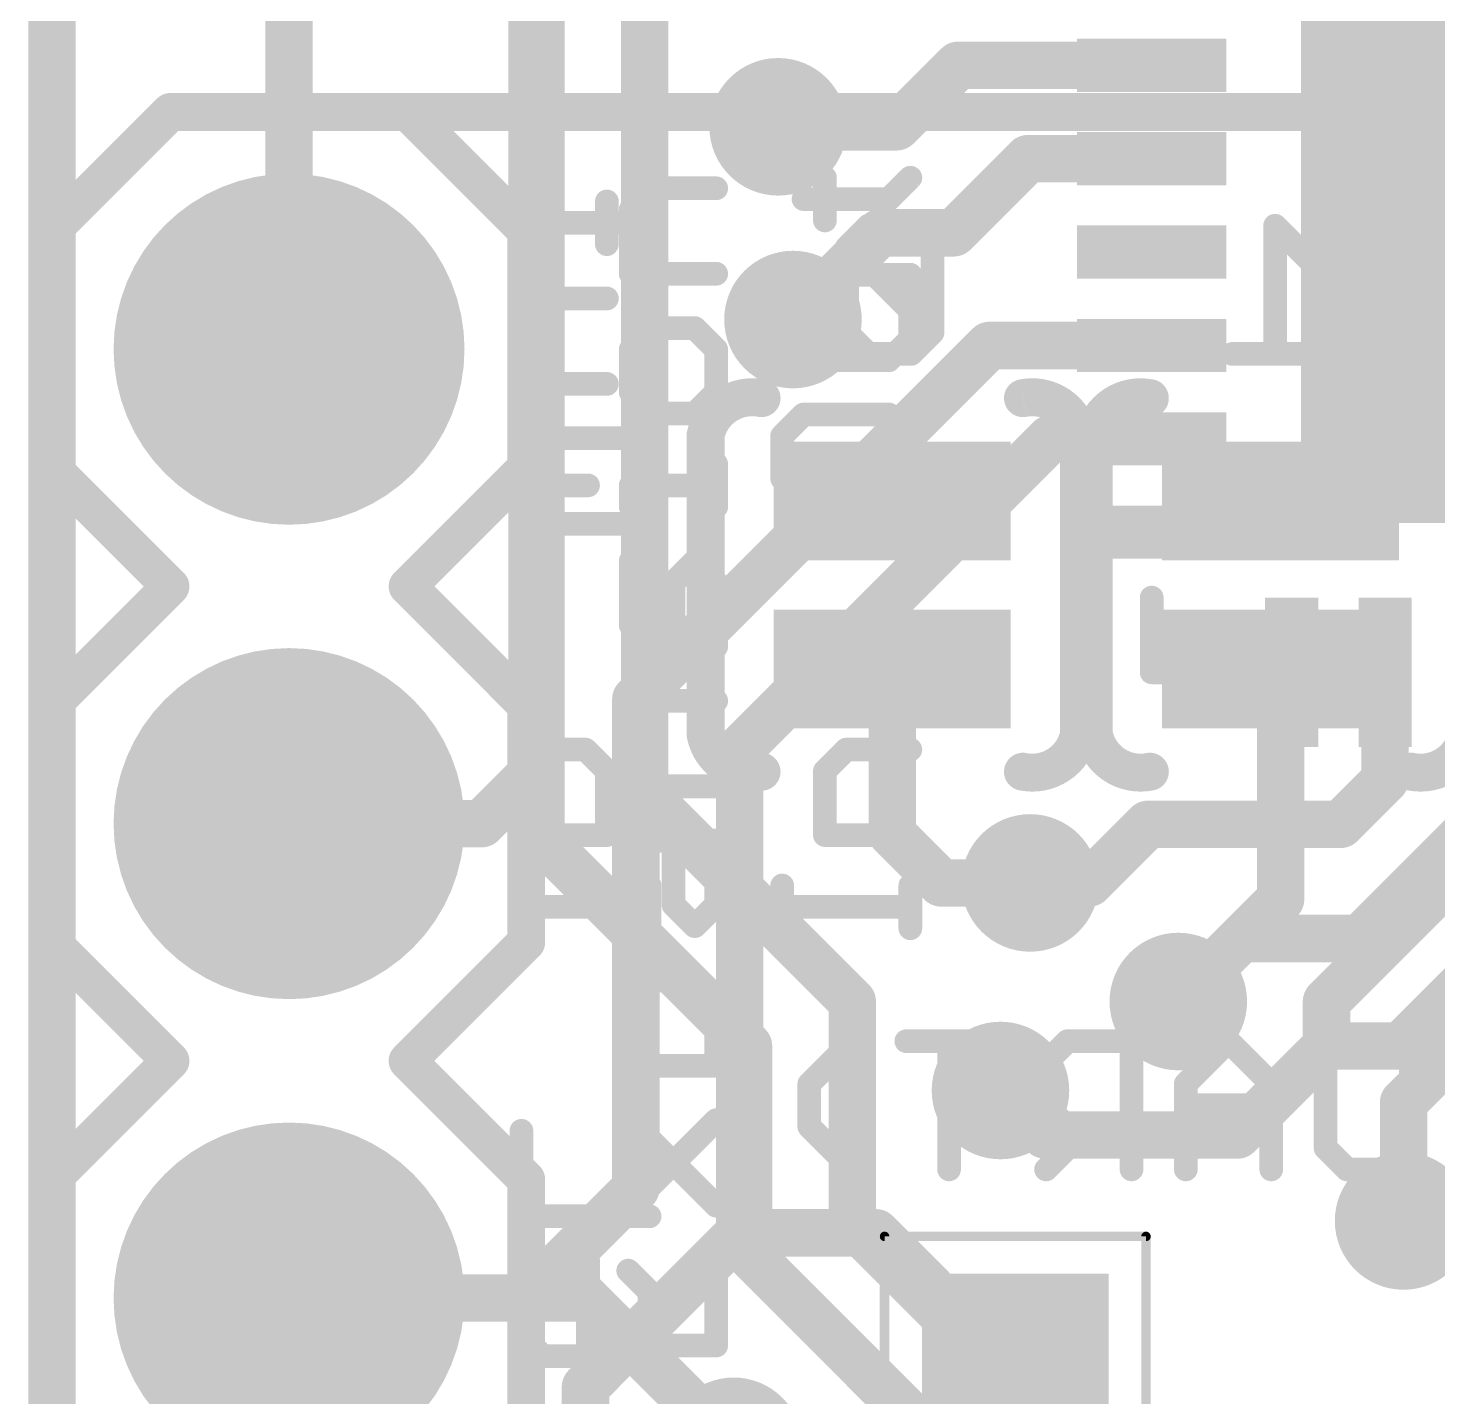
# Model space of a CAD drawing. Extents: x -0.3 to 20.6, y -0.3 to 38.4.
# Drawn here: x -0.13 to 7.42, y 10.9 to 18.23 of the extents above; entities that cross this region are included whole.
import ezdxf

# ---------------------------------------------------------------- set-up
doc = ezdxf.new("R2010")
doc.units = 0
for name, color, linetype in [('1', 12, 'CONTINUOUS'), ('16', 132, 'CONTINUOUS'), ('17', 110, 'CONTINUOUS'), ('18', 110, 'CONTINUOUS'), ('20', 53, 'CONTINUOUS'), ('21', 41, 'CONTINUOUS'), ('22', 40, 'CONTINUOUS'), ('39', 12, 'CONTINUOUS')]:
    doc.layers.add(name, color=color, linetype=linetype)

# ---------------------------------------------------------------- blocks, each defined once
blk = doc.blocks.new('ROUNDP')
at = {"const_width": 0.5}
blk.add_lwpolyline([(0, -0.25, 1), (0, 0.25, 1), (0, -0.25)], format="xyb", dxfattribs=at)
blk = doc.blocks.new('RECT')
blk.add_solid([(-0.5, -0.5), (0.5, -0.5), (-0.5, 0.5), (0.5, 0.5)])
blk = doc.blocks.new('ROUNDV')
at = {"const_width": 0.5}
blk.add_lwpolyline([(0, -0.25, 1), (0, 0.25, 1), (0, -0.25)], format="xyb", dxfattribs=at)

msp = doc.modelspace()

# ---------------------------------------------------------------- linework, layer by layer
at = {"layer": '1', "const_width": 0.254}
for points in [[(0, 38.1), (0, 0)], [(1.27, 16.51), (1.27, 21.2725)], [(2.5718, 20.0343), (2.5718, 14.2399)], [(4.8538, 18.03), (4.5244, 17.7006)], [(5.89, 18.03), (4.8538, 18.03)], [(4.5244, 17.7006), (3.8894, 17.7006)], [(4.83, 17.1331), (5.2269, 17.53)], [(5.89, 17.53), (5.2269, 17.53)], [(4.4331, 17.1331), (3.9688, 16.6687)], [(4.4331, 17.1331), (4.83, 17.1331)], [(5.0206, 16.53), (3.1274, 14.6368)], [(5.89, 16.53), (5.0206, 16.53)], [(5.3461, 16.03), (3.683, 14.3669)], [(5.89, 16.03), (5.3461, 16.03)], [(7.14, 14.2044), (7.14, 14.78)], [(3.1274, 14.6368), (3.1274, 12.0174)], [(3.683, 14.3669), (3.683, 11.7793)], [(2.5718, 14.2399), (2.3019, 13.97)], [(6.9019, 13.9663), (7.14, 14.2044)], [(2.3019, 13.97), (1.27, 13.97)], [(5.87, 13.9663), (5.5563, 13.6525)], [(5.87, 13.9663), (6.9019, 13.9663)], [(7.005, 13.355), (7.62, 13.97)], [(8.14, 13.6963), (7.2231, 12.7794)], [(5.5563, 13.6525), (5.2388, 13.6525)], [(6.37, 13.355), (6.0325, 13.0175)], [(6.37, 13.355), (7.005, 13.355)], [(6.8262, 12.7794), (6.35, 12.3031)], [(7.2231, 12.7794), (6.8262, 12.7794)], [(5.3181, 12.3031), (5.08, 12.5412)], [(5.3181, 12.3031), (6.35, 12.3031)], [(3.1274, 12.0174), (2.54, 11.43)], [(7.239, 11.8428), (7.7629, 11.8428)], [(3.683, 11.7793), (2.8575, 10.9538)], [(4.4133, 11.7793), (3.683, 11.7793)], [(5.1594, 11.0331), (4.4133, 11.7793)], [(2.54, 11.43), (1.27, 11.43)], [(5.1594, 11.01), (5.1594, 11.0331)], [(2.8575, 10.9538), (2.8575, 9.4456)]]:
    msp.add_lwpolyline(points, dxfattribs=at)
at = {"layer": '1', "const_width": 0.127}
for points in [[(4.8538, 18.0935, 1), (4.8538, 17.9665)], [(4.8987, 17.9851, 1), (4.8088, 18.0749)], [(5.89, 17.9665, 1), (5.89, 18.0935)], [(3.8894, 17.7641, 1), (3.8894, 17.6371)], [(4.5244, 17.6371, 1), (4.5244, 17.7641)], [(4.4795, 17.7455, 1), (4.5693, 17.6557)], [(5.2269, 17.5935, 1), (5.2269, 17.4665)], [(5.2718, 17.4851, 1), (5.182, 17.5749)], [(5.89, 17.4665, 1), (5.89, 17.5935)], [(4.4331, 17.1966, 1), (4.4331, 17.0696)], [(4.478, 17.0882, 1), (4.3882, 17.178)], [(4.7851, 17.178, 1), (4.8749, 17.0882)], [(4.83, 17.0696, 1), (4.83, 17.1966)], [(3.9238, 16.7137, 1), (4.0137, 16.6238)], [(5.0206, 16.5935, 1), (5.0206, 16.4665)], [(5.0655, 16.4851, 1), (4.9757, 16.5749)], [(5.89, 16.4665, 1), (5.89, 16.5935)], [(1.2065, 16.51, 1), (1.3335, 16.51)], [(5.3461, 16.0935, 1), (5.3461, 15.9665)], [(5.391, 15.9851, 1), (5.3012, 16.0749)], [(5.89, 15.9665, 1), (5.89, 16.0935)], [(7.2035, 14.78, 1), (7.0765, 14.78)], [(3.1909, 14.6368, 1), (3.0639, 14.6368)], [(3.0825, 14.6817, 1), (3.1723, 14.5918)], [(3.7465, 14.3669, 1), (3.6195, 14.3669)], [(3.6381, 14.4118, 1), (3.7279, 14.322)], [(2.6167, 14.195, 1), (2.5268, 14.2848)], [(2.5083, 14.2399, 1), (2.6353, 14.2399)], [(7.1849, 14.1595, 1), (7.0951, 14.2493)], [(7.0765, 14.2044, 1), (7.2035, 14.2044)], [(1.27, 14.0335, 1), (1.27, 13.9065)], [(2.257, 14.0149, 1), (2.3468, 13.9251)], [(2.3019, 13.9065, 1), (2.3019, 14.0335)], [(5.87, 14.0297, 1), (5.87, 13.9028)], [(5.9149, 13.9213, 1), (5.8251, 14.0112)], [(6.857, 14.0112, 1), (6.9468, 13.9213)], [(6.9019, 13.9028, 1), (6.9019, 14.0297)], [(5.2388, 13.716, 1), (5.2388, 13.589)], [(5.5113, 13.6974, 1), (5.6012, 13.6076)], [(5.5563, 13.589, 1), (5.5563, 13.716)], [(6.37, 13.4185, 1), (6.37, 13.2915)], [(6.4149, 13.3101, 1), (6.3251, 13.3999)], [(6.9601, 13.3999, 1), (7.0499, 13.3101)], [(7.005, 13.2915, 1), (7.005, 13.4185)], [(5.9876, 13.0624, 1), (6.0774, 12.9726)], [(6.8262, 12.8429, 1), (6.8262, 12.7159)], [(6.8712, 12.7345, 1), (6.7813, 12.8243)], [(7.1782, 12.8243, 1), (7.268, 12.7345)], [(7.2231, 12.7159, 1), (7.2231, 12.8429)], [(5.1249, 12.5862, 1), (5.0351, 12.4963)], [(5.3181, 12.3666, 1), (5.3181, 12.2396)], [(5.2732, 12.2582, 1), (5.363, 12.348)], [(6.3051, 12.348, 1), (6.3949, 12.2582)], [(6.35, 12.2396, 1), (6.35, 12.3666)], [(3.0639, 12.0174, 1), (3.1909, 12.0174)], [(3.1723, 11.9725, 1), (3.0825, 12.0623)], [(7.239, 11.9063, 1), (7.239, 11.7793)], [(3.683, 11.8428, 1), (3.683, 11.7158)], [(3.7279, 11.7343, 1), (3.6381, 11.8242)], [(4.4582, 11.8242, 1), (4.3683, 11.7343)], [(4.4133, 11.7158, 1), (4.4133, 11.8428)], [(3.6195, 11.7793, 1), (3.7465, 11.7793)], [(1.27, 11.4935, 1), (1.27, 11.3665)], [(2.54, 11.3665, 1), (2.54, 11.4935)], [(2.4951, 11.4749, 1), (2.5849, 11.3851)], [(5.2229, 11.0331, 1), (5.0959, 11.0331)], [(5.1145, 10.9882, 1), (5.2043, 11.078)], [(2.921, 10.9538, 1), (2.794, 10.9538)], [(2.8126, 10.9987, 1), (2.9024, 10.9088)], [(5.0959, 11.01, 1), (5.2229, 11.01)]]:
    msp.add_lwpolyline(points, format="xyb", dxfattribs=at)
at = {"layer": '16', "const_width": 0.254}
for points in [[(0, 38.1), (0, 0)], [(2.6194, 19.5263), (2.6194, 13.8906)], [(3.175, 19.05), (3.175, 14.1288)], [(4.5006, 13.9144), (4.5006, 14.7979)], [(6.5802, 13.5652), (6.5802, 14.7979)], [(3.175, 14.1288), (4.2862, 13.0175)], [(2.6194, 13.8906), (3.7306, 12.7794)], [(4.7625, 13.6525), (4.5006, 13.9144)], [(6.8262, 13.0175), (7.62, 13.8113)], [(5.2388, 13.6525), (4.7625, 13.6525)], [(6.0325, 13.0175), (6.5802, 13.5652)], [(7.239, 12.4778), (8.0962, 13.335)], [(4.2862, 13.0175), (4.2862, 11.8269)], [(6.8262, 12.7794), (6.8262, 13.0175)], [(3.7306, 12.7794), (3.7306, 11.6681)], [(6.35, 12.3031), (6.8262, 12.7794)], [(5.08, 12.5412), (5.3181, 12.3031)], [(7.239, 11.8428), (7.239, 12.4778)], [(5.3181, 12.3031), (6.35, 12.3031)], [(4.2862, 11.8269), (5.3975, 10.7156)], [(3.7306, 11.6681), (5.3975, 10.0013)], [(2.8575, 11.43), (1.27, 11.43)], [(3.6513, 10.6363), (2.8575, 11.43)]]:
    msp.add_lwpolyline(points, dxfattribs=at)
at = {"layer": '16', "const_width": 0.127}
for points in [[(4.5641, 14.7979, 1), (4.4371, 14.7979)], [(6.6437, 14.7979, 1), (6.5167, 14.7979)], [(3.2199, 14.1737, 1), (3.1301, 14.0838)], [(3.1115, 14.1288, 1), (3.2385, 14.1288)], [(2.6643, 13.9355, 1), (2.5745, 13.8457)], [(4.5455, 13.9593, 1), (4.4557, 13.8695)], [(4.4371, 13.9144, 1), (4.5641, 13.9144)], [(2.5559, 13.8906, 1), (2.6829, 13.8906)], [(4.7625, 13.716, 1), (4.7625, 13.589)], [(4.7176, 13.6076, 1), (4.8074, 13.6974)], [(5.2388, 13.589, 1), (5.2388, 13.716)], [(6.6251, 13.5203, 1), (6.5353, 13.6101)], [(6.5167, 13.5652, 1), (6.6437, 13.5652)], [(4.3498, 13.0175, 1), (4.2227, 13.0175)], [(6.8898, 13.0175, 1), (6.7627, 13.0175)], [(4.2413, 12.9726, 1), (4.3312, 13.0624)], [(5.9876, 13.0624, 1), (6.0774, 12.9726)], [(6.7813, 13.0624, 1), (6.8712, 12.9726)], [(3.7941, 12.7794, 1), (3.6671, 12.7794)], [(3.6857, 12.7345, 1), (3.7755, 12.8243)], [(6.7627, 12.7794, 1), (6.8898, 12.7794)], [(6.8712, 12.7345, 1), (6.7813, 12.8243)], [(5.1249, 12.5862, 1), (5.0351, 12.4963)], [(7.3025, 12.4778, 1), (7.1755, 12.4778)], [(7.1941, 12.5227, 1), (7.2839, 12.4328)], [(5.3181, 12.3666, 1), (5.3181, 12.2396)], [(5.2732, 12.2582, 1), (5.363, 12.348)], [(6.3051, 12.348, 1), (6.3949, 12.2582)], [(6.35, 12.2396, 1), (6.35, 12.3666)], [(4.3312, 11.8718, 1), (4.2413, 11.782)], [(4.2227, 11.8269, 1), (4.3498, 11.8269)], [(7.1755, 11.8428, 1), (7.3025, 11.8428)], [(3.7755, 11.713, 1), (3.6857, 11.6232)], [(3.6671, 11.6681, 1), (3.7941, 11.6681)], [(1.27, 11.4935, 1), (1.27, 11.3665)], [(2.9024, 11.4749, 1), (2.8126, 11.3851)], [(2.8575, 11.3665, 1), (2.8575, 11.4935)]]:
    msp.add_lwpolyline(points, format="xyb", dxfattribs=at)
at = {"layer": '20', "const_width": 0.2032}
msp.add_lwpolyline([(0, 38.1), (0, 0)], dxfattribs=at)
at = {"layer": '21'}
for points, const_width in [([(0, 17.145), (0.635, 17.78)], 0.2032), ([(0.635, 17.78), (1.905, 17.78)], 0.2032), ([(1.905, 17.78), (2.54, 17.145)], 0.2032), ([(4.1398, 17.1994), (4.1398, 17.4282)], 0.127), ([(4.483, 17.3138), (4.5974, 17.4282)], 0.127), ([(3.1, 17.257), (3.2144, 17.3714)], 0.127), ([(3.2144, 17.3714), (3.5576, 17.3714)], 0.127), ([(4.0254, 17.3138), (4.483, 17.3138)], 0.127), ([(3.1, 16.9139), (3.1, 17.257)], 0.127), ([(0, 15.875), (0, 17.145)], 0.2032), ([(2.54, 17.145), (2.54, 15.875)], 0.2032), ([(3.5576, 16.9139), (3.1, 16.9139)], 0.127), ([(4.5974, 16.9086), (4.1398, 16.9086)], 0.127), ([(4.5974, 16.5654), (4.5974, 16.9086)], 0.127), ([(3.2144, 16.623), (3.1, 16.5086)], 0.127), ([(3.4432, 16.623), (3.2144, 16.623)], 0.127), ([(3.5576, 16.5086), (3.4432, 16.623)], 0.127), ([(4.483, 16.451), (4.5974, 16.5654)], 0.127), ([(3.1, 16.5086), (3.1, 16.2798)], 0.127), ([(3.5576, 16.2798), (3.5576, 16.5086)], 0.127), ([(4.1398, 16.451), (4.483, 16.451)], 0.127), ([(3.1, 16.2798), (3.2144, 16.1654)], 0.127), ([(3.4432, 16.1654), (3.5576, 16.2798)], 0.127), ([(3.2144, 16.1654), (3.4432, 16.1654)], 0.127), ([(4.0254, 16.1602), (3.911, 16.0458)], 0.127), ([(4.483, 16.1602), (4.0254, 16.1602)], 0.127), ([(4.5974, 16.0458), (4.483, 16.1602)], 0.127), ([(3.911, 16.0458), (3.911, 15.817)], 0.127), ([(4.5974, 15.817), (4.5974, 16.0458)], 0.127), ([(0.635, 15.24), (0, 15.875)], 0.2032), ([(2.54, 15.875), (1.905, 15.24)], 0.2032), ([(3.5576, 15.6665), (3.5576, 15.8953)], 0.127), ([(3.911, 15.817), (4.0254, 15.7026)], 0.127), ([(4.483, 15.7026), (4.5974, 15.817)], 0.127), ([(2.7568, 15.7809), (2.8712, 15.7809)], 0.127), ([(3.1, 15.6665), (3.1, 15.7809)], 0.127), ([(3.1, 15.7809), (3.5576, 15.7809)], 0.127), ([(4.0254, 15.7026), (4.483, 15.7026)], 0.127), ([(3.1, 15.0325), (3.1, 15.3757)], 0.127), ([(3.4432, 15.3757), (3.3288, 15.2613)], 0.127), ([(3.5576, 15.2613), (3.4432, 15.3757)], 0.127), ([(0, 14.605), (0.635, 15.24)], 0.2032), ([(1.905, 15.24), (2.54, 14.605)], 0.2032), ([(3.3288, 15.2613), (3.3288, 15.0325)], 0.127), ([(3.5576, 14.9181), (3.5576, 15.2613)], 0.127), ([(5.89, 14.78), (5.89, 15.18)], 0.127), ([(3.2144, 14.9181), (3.1, 15.0325)], 0.127), ([(3.3288, 15.0325), (3.2144, 14.9181)], 0.127), ([(6.29, 14.78), (5.89, 14.78)], 0.127), ([(0, 13.335), (0, 14.605)], 0.2032), ([(2.54, 14.605), (2.54, 13.335)], 0.2032), ([(3.1, 14.5129), (3.2144, 14.6273)], 0.127), ([(3.2144, 14.6273), (3.5576, 14.6273)], 0.127), ([(3.1, 14.1697), (3.1, 14.5129)], 0.127), ([(4.1398, 14.252), (4.2542, 14.3664)], 0.127), ([(4.2542, 14.3664), (4.5974, 14.3664)], 0.127), ([(4.1398, 13.9088), (4.1398, 14.252)], 0.127), ([(3.5576, 14.1697), (3.1, 14.1697)], 0.127), ([(4.5974, 13.9088), (4.1398, 13.9088)], 0.127), ([(3.1, 13.7644), (3.2144, 13.8788)], 0.127), ([(3.2144, 13.8788), (3.5576, 13.8788)], 0.127), ([(3.3288, 13.5356), (3.3288, 13.8788)], 0.127), ([(3.5576, 13.8788), (3.5576, 13.5356)], 0.127), ([(3.1, 13.5356), (3.1, 13.7644)], 0.127), ([(3.911, 13.4098), (3.911, 13.6386)], 0.127), ([(4.5974, 13.4098), (4.5974, 13.6386)], 0.127), ([(3.4432, 13.4212), (3.3288, 13.5356)], 0.127), ([(3.5576, 13.5356), (3.4432, 13.4212)], 0.127), ([(4.5974, 13.5242), (3.911, 13.5242)], 0.127), ([(0, 13.335), (0.635, 12.7)], 0.2032), ([(1.905, 12.7), (2.54, 13.335)], 0.2032), ([(3.1, 13.016), (3.2144, 13.1304)], 0.127), ([(3.2144, 13.1304), (3.4432, 13.1304)], 0.127), ([(3.4432, 13.1304), (3.5576, 13.016)], 0.127), ([(3.1, 12.6728), (3.1, 13.016)], 0.127), ([(3.5576, 13.016), (3.5576, 12.6728)], 0.127), ([(0, 12.065), (0.635, 12.7)], 0.2032), ([(1.905, 12.7), (2.54, 12.065)], 0.2032), ([(3.7864, 12.6728), (3.1, 12.6728)], 0.127), ([(3.1, 11.9244), (3.5576, 12.382)], 0.127), ([(3.5576, 11.9244), (3.1, 12.382)], 0.127), ([(0, 10.795), (0, 12.065)], 0.2032), ([(2.54, 12.065), (2.54, 10.795)], 0.2032), ([(2.8712, 11.6336), (2.8712, 11.176)], 0.127), ([(3.5576, 11.176), (3.5576, 11.6336)], 0.127), ([(3.2144, 11.176), (3.2144, 11.4048)], 0.127), ([(2.8712, 11.176), (3.5576, 11.176)], 0.127)]:
    msp.add_lwpolyline(points, dxfattribs=dict(at, const_width=const_width))
for points, const_width in [([(0.635, 17.8308, 1), (0.635, 17.7292)], 0.1016), ([(0.6709, 17.7441, 1), (0.5991, 17.8159)], 0.1016), ([(1.9409, 17.8159, 1), (1.8691, 17.7441)], 0.1016), ([(1.905, 17.7292, 1), (1.905, 17.8308)], 0.1016), ([(4.1716, 17.4282, 1), (4.1081, 17.4282)], 0.0635), ([(4.6199, 17.4058, 1), (4.5749, 17.4507)], 0.0635), ([(3.2144, 17.4032, 1), (3.2144, 17.3397)], 0.0635), ([(3.2368, 17.349, 1), (3.1919, 17.3939)], 0.0635), ([(3.5576, 17.3397, 1), (3.5576, 17.4032)], 0.0635), ([(4.0254, 17.3456, 1), (4.0254, 17.2821)], 0.0635), ([(4.4606, 17.3363, 1), (4.5055, 17.2914)], 0.0635), ([(4.483, 17.2821, 1), (4.483, 17.3456)], 0.0635), ([(3.1317, 17.257, 1), (3.0682, 17.257)], 0.0635), ([(3.0775, 17.2795, 1), (3.1224, 17.2346)], 0.0635), ([(0.0508, 17.145, 1), (-0.0508, 17.145)], 0.1016), ([(-0.0359, 17.1809, 1), (0.0359, 17.1091)], 0.1016), ([(2.5908, 17.145, 1), (2.4892, 17.145)], 0.1016), ([(2.5041, 17.1091, 1), (2.5759, 17.1809)], 0.1016), ([(4.1081, 17.1994, 1), (4.1716, 17.1994)], 0.0635), ([(3.0682, 16.9139, 1), (3.1317, 16.9139)], 0.0635), ([(3.1, 16.9456, 1), (3.1, 16.8821)], 0.0635), ([(3.5576, 16.8821, 1), (3.5576, 16.9456)], 0.0635), ([(4.1398, 16.9404, 1), (4.1398, 16.8769)], 0.0635), ([(4.6292, 16.9086, 1), (4.5657, 16.9086)], 0.0635), ([(4.5974, 16.8769, 1), (4.5974, 16.9404)], 0.0635), ([(3.2144, 16.6548, 1), (3.2144, 16.5913)], 0.0635), ([(3.2368, 16.6006, 1), (3.1919, 16.6455)], 0.0635), ([(3.4656, 16.6455, 1), (3.4207, 16.6006)], 0.0635), ([(3.4432, 16.5913, 1), (3.4432, 16.6548)], 0.0635), ([(4.6199, 16.543, 1), (4.5749, 16.5879)], 0.0635), ([(3.1317, 16.5086, 1), (3.0682, 16.5086)], 0.0635), ([(3.0775, 16.5311, 1), (3.1224, 16.4862)], 0.0635), ([(3.5893, 16.5086, 1), (3.5258, 16.5086)], 0.0635), ([(3.5351, 16.4862, 1), (3.58, 16.5311)], 0.0635), ([(4.5657, 16.5654, 1), (4.6292, 16.5654)], 0.0635), ([(4.1398, 16.4828, 1), (4.1398, 16.4193)], 0.0635), ([(4.4606, 16.4735, 1), (4.5055, 16.4286)], 0.0635), ([(4.483, 16.4193, 1), (4.483, 16.4828)], 0.0635), ([(3.0682, 16.2798, 1), (3.1317, 16.2798)], 0.0635), ([(3.1224, 16.3023, 1), (3.0775, 16.2574)], 0.0635), ([(3.5258, 16.2798, 1), (3.5893, 16.2798)], 0.0635), ([(3.58, 16.2574, 1), (3.5351, 16.3023)], 0.0635), ([(3.2144, 16.1972, 1), (3.2144, 16.1337)], 0.0635), ([(3.1919, 16.143, 1), (3.2368, 16.1879)], 0.0635), ([(3.4207, 16.1879, 1), (3.4656, 16.143)], 0.0635), ([(3.4432, 16.1337, 1), (3.4432, 16.1972)], 0.0635), ([(4.0254, 16.192, 1), (4.0254, 16.1285)], 0.0635), ([(4.0479, 16.1378, 1), (4.003, 16.1827)], 0.0635), ([(4.5055, 16.1827, 1), (4.4606, 16.1378)], 0.0635), ([(4.483, 16.1285, 1), (4.483, 16.192)], 0.0635), ([(3.9428, 16.0458, 1), (3.8793, 16.0458)], 0.0635), ([(3.8886, 16.0683, 1), (3.9335, 16.0234)], 0.0635), ([(4.6292, 16.0458, 1), (4.5657, 16.0458)], 0.0635), ([(4.5749, 16.0234, 1), (4.6199, 16.0683)], 0.0635), ([(0.0359, 15.9109, 1), (-0.0359, 15.8391)], 0.1016), ([(2.5759, 15.8391, 1), (2.5041, 15.9109)], 0.1016), ([(3.5893, 15.8953, 1), (3.5258, 15.8953)], 0.0635), ([(-0.0508, 15.875, 1), (0.0508, 15.875)], 0.1016), ([(2.4892, 15.875, 1), (2.5908, 15.875)], 0.1016), ([(3.9335, 15.8395, 1), (3.8886, 15.7946)], 0.0635), ([(4.6199, 15.7946, 1), (4.5749, 15.8395)], 0.0635), ([(2.7568, 15.8126, 1), (2.7568, 15.7491)], 0.0635), ([(2.8712, 15.7491, 1), (2.8712, 15.8126)], 0.0635), ([(3.1317, 15.7809, 1), (3.0682, 15.7809)], 0.0635), ([(3.1, 15.8126, 1), (3.1, 15.7491)], 0.0635), ([(3.5576, 15.7491, 1), (3.5576, 15.8126)], 0.0635), ([(3.8793, 15.817, 1), (3.9428, 15.817)], 0.0635), ([(4.5657, 15.817, 1), (4.6292, 15.817)], 0.0635), ([(4.0254, 15.7344, 1), (4.0254, 15.6709)], 0.0635), ([(4.003, 15.6802, 1), (4.0479, 15.7251)], 0.0635), ([(4.4606, 15.7251, 1), (4.5055, 15.6802)], 0.0635), ([(4.483, 15.6709, 1), (4.483, 15.7344)], 0.0635), ([(3.0682, 15.6665, 1), (3.1317, 15.6665)], 0.0635), ([(3.5258, 15.6665, 1), (3.5893, 15.6665)], 0.0635), ([(3.1317, 15.3757, 1), (3.0682, 15.3757)], 0.0635), ([(3.4656, 15.3981, 1), (3.4207, 15.3532)], 0.0635), ([(3.4656, 15.3532, 1), (3.4207, 15.3981)], 0.0635), ([(0.6709, 15.2041, 1), (0.5991, 15.2759)], 0.1016), ([(0.5991, 15.2041, 1), (0.6709, 15.2759)], 0.1016), ([(1.9409, 15.2759, 1), (1.8691, 15.2041)], 0.1016), ([(1.8691, 15.2759, 1), (1.9409, 15.2041)], 0.1016), ([(3.3605, 15.2613, 1), (3.297, 15.2613)], 0.0635), ([(3.3063, 15.2837, 1), (3.3512, 15.2388)], 0.0635), ([(3.5893, 15.2613, 1), (3.5258, 15.2613)], 0.0635), ([(3.5351, 15.2388, 1), (3.58, 15.2837)], 0.0635), ([(5.9218, 15.18, 1), (5.8583, 15.18)], 0.0635), ([(3.0682, 15.0325, 1), (3.1317, 15.0325)], 0.0635), ([(3.1224, 15.0549, 1), (3.0775, 15.01)], 0.0635), ([(3.297, 15.0325, 1), (3.3605, 15.0325)], 0.0635), ([(3.3512, 15.01, 1), (3.3063, 15.0549)], 0.0635), ([(3.1919, 14.9405, 1), (3.2368, 14.8956)], 0.0635), ([(3.1919, 14.8956, 1), (3.2368, 14.9405)], 0.0635), ([(3.5258, 14.9181, 1), (3.5893, 14.9181)], 0.0635), ([(5.89, 14.8118, 1), (5.89, 14.7483)], 0.0635), ([(5.8583, 14.78, 1), (5.9218, 14.78)], 0.0635), ([(6.29, 14.7483, 1), (6.29, 14.8118)], 0.0635), ([(0.0508, 14.605, 1), (-0.0508, 14.605)], 0.1016), ([(-0.0359, 14.6409, 1), (0.0359, 14.5691)], 0.1016), ([(2.5908, 14.605, 1), (2.4892, 14.605)], 0.1016), ([(2.5041, 14.5691, 1), (2.5759, 14.6409)], 0.1016), ([(3.2144, 14.659, 1), (3.2144, 14.5955)], 0.0635), ([(3.2368, 14.6048, 1), (3.1919, 14.6497)], 0.0635), ([(3.5576, 14.5955, 1), (3.5576, 14.659)], 0.0635), ([(3.1317, 14.5129, 1), (3.0682, 14.5129)], 0.0635), ([(3.0775, 14.5353, 1), (3.1224, 14.4904)], 0.0635), ([(4.2542, 14.3981, 1), (4.2542, 14.3346)], 0.0635), ([(4.2767, 14.3439, 1), (4.2318, 14.3888)], 0.0635), ([(4.5974, 14.3346, 1), (4.5974, 14.3981)], 0.0635), ([(4.1716, 14.252, 1), (4.1081, 14.252)], 0.0635), ([(4.1174, 14.2744, 1), (4.1623, 14.2295)], 0.0635), ([(3.0682, 14.1697, 1), (3.1317, 14.1697)], 0.0635), ([(3.1, 14.2014, 1), (3.1, 14.1379)], 0.0635), ([(3.5576, 14.1379, 1), (3.5576, 14.2014)], 0.0635), ([(4.1398, 13.9405, 1), (4.1398, 13.877)], 0.0635), ([(4.5974, 13.877, 1), (4.5974, 13.9405)], 0.0635), ([(3.2144, 13.9106, 1), (3.2144, 13.8471)], 0.0635), ([(3.2368, 13.8564, 1), (3.1919, 13.9013)], 0.0635), ([(3.3605, 13.8788, 1), (3.297, 13.8788)], 0.0635), ([(3.5893, 13.8788, 1), (3.5258, 13.8788)], 0.0635), ([(3.5576, 13.8471, 1), (3.5576, 13.9106)], 0.0635), ([(4.1081, 13.9088, 1), (4.1716, 13.9088)], 0.0635), ([(3.1317, 13.7644, 1), (3.0682, 13.7644)], 0.0635), ([(3.0775, 13.7869, 1), (3.1224, 13.742)], 0.0635), ([(3.9428, 13.6386, 1), (3.8793, 13.6386)], 0.0635), ([(4.6292, 13.6386, 1), (4.5657, 13.6386)], 0.0635), ([(3.3512, 13.5581, 1), (3.3063, 13.5132)], 0.0635), ([(3.58, 13.5132, 1), (3.5351, 13.5581)], 0.0635), ([(3.0682, 13.5356, 1), (3.1317, 13.5356)], 0.0635), ([(3.297, 13.5356, 1), (3.3605, 13.5356)], 0.0635), ([(3.5258, 13.5356, 1), (3.5893, 13.5356)], 0.0635), ([(3.911, 13.556, 1), (3.911, 13.4925)], 0.0635), ([(4.5974, 13.4925, 1), (4.5974, 13.556)], 0.0635), ([(3.4207, 13.4437, 1), (3.4656, 13.3988)], 0.0635), ([(3.4207, 13.3988, 1), (3.4656, 13.4437)], 0.0635), ([(3.8793, 13.4098, 1), (3.9428, 13.4098)], 0.0635), ([(4.5657, 13.4098, 1), (4.6292, 13.4098)], 0.0635), ([(0.0359, 13.3709, 1), (-0.0359, 13.2991)], 0.1016), ([(-0.0508, 13.335, 1), (0.0508, 13.335)], 0.1016), ([(2.4892, 13.335, 1), (2.5908, 13.335)], 0.1016), ([(2.5759, 13.2991, 1), (2.5041, 13.3709)], 0.1016), ([(3.2144, 13.1622, 1), (3.2144, 13.0987)], 0.0635), ([(3.2368, 13.108, 1), (3.1919, 13.1529)], 0.0635), ([(3.4656, 13.1529, 1), (3.4207, 13.108)], 0.0635), ([(3.4432, 13.0987, 1), (3.4432, 13.1622)], 0.0635), ([(3.1317, 13.016, 1), (3.0682, 13.016)], 0.0635), ([(3.0775, 13.0385, 1), (3.1224, 12.9936)], 0.0635), ([(3.5893, 13.016, 1), (3.5258, 13.016)], 0.0635), ([(3.5351, 12.9936, 1), (3.58, 13.0385)], 0.0635), ([(0.6709, 12.6641, 1), (0.5991, 12.7359)], 0.1016), ([(0.5991, 12.6641, 1), (0.6709, 12.7359)], 0.1016), ([(1.9409, 12.7359, 1), (1.8691, 12.6641)], 0.1016), ([(1.8691, 12.7359, 1), (1.9409, 12.6641)], 0.1016), ([(3.0682, 12.6728, 1), (3.1317, 12.6728)], 0.0635), ([(3.1, 12.7046, 1), (3.1, 12.6411)], 0.0635), ([(3.5258, 12.6728, 1), (3.5893, 12.6728)], 0.0635), ([(3.7864, 12.6411, 1), (3.7864, 12.7046)], 0.0635), ([(3.1224, 12.4045, 1), (3.0775, 12.3596)], 0.0635), ([(3.58, 12.3596, 1), (3.5351, 12.4045)], 0.0635), ([(0.0508, 12.065, 1), (-0.0508, 12.065)], 0.1016), ([(2.5908, 12.065, 1), (2.4892, 12.065)], 0.1016), ([(-0.0359, 12.1009, 1), (0.0359, 12.0291)], 0.1016), ([(2.5041, 12.0291, 1), (2.5759, 12.1009)], 0.1016), ([(3.0775, 11.9469, 1), (3.1224, 11.902)], 0.0635), ([(3.5351, 11.902, 1), (3.58, 11.9469)], 0.0635), ([(2.903, 11.6336, 1), (2.8395, 11.6336)], 0.0635), ([(3.5893, 11.6336, 1), (3.5258, 11.6336)], 0.0635), ([(3.2461, 11.4048, 1), (3.1826, 11.4048)], 0.0635), ([(2.8712, 11.2078, 1), (2.8712, 11.1442)], 0.0635), ([(2.8395, 11.176, 1), (2.903, 11.176)], 0.0635), ([(3.1826, 11.176, 1), (3.2461, 11.176)], 0.0635), ([(3.5258, 11.176, 1), (3.5893, 11.176)], 0.0635), ([(3.5576, 11.1442, 1), (3.5576, 11.2078)], 0.0635)]:
    msp.add_lwpolyline(points, format="xyb", dxfattribs=dict(at, const_width=const_width))
at = {"layer": '22'}
for points, const_width in [([(19.05, 17.78), (1.27, 17.78)], 0.2032), ([(2.629, 17.1868), (2.5146, 17.3012)], 0.127), ([(2.9722, 17.0724), (2.9722, 17.3012)], 0.127), ([(3.0866, 17.1868), (2.629, 17.1868)], 0.127), ([(4.3728, 17.171), (4.2584, 17.0566)], 0.127), ([(4.6016, 17.171), (4.3728, 17.171)], 0.127), ([(4.716, 17.0566), (4.6016, 17.171)], 0.127), ([(6.7798, 16.9422), (6.551, 17.171)], 0.127), ([(6.551, 17.171), (6.551, 16.4846)], 0.127), ([(4.2584, 17.0566), (4.2584, 16.599)], 0.127), ([(4.716, 16.599), (4.2584, 17.0566)], 0.127), ([(4.716, 16.599), (4.716, 17.0566)], 0.127), ([(2.5146, 16.4384), (2.5146, 16.7816)], 0.127), ([(2.5146, 16.7816), (2.9722, 16.7816)], 0.127), ([(4.2584, 16.599), (4.3728, 16.4846)], 0.127), ([(4.6016, 16.4846), (4.716, 16.599)], 0.127), ([(4.3728, 16.4846), (4.6016, 16.4846)], 0.127), ([(6.7798, 16.4846), (6.3222, 16.4846)], 0.127), ([(2.629, 16.324), (2.5146, 16.4384)], 0.127), ([(2.9722, 16.324), (2.629, 16.324)], 0.127), ([(2.5146, 15.9188), (2.629, 16.0332)], 0.127), ([(2.629, 16.0332), (3.0866, 16.0332)], 0.127), ([(3.0866, 16.0332), (3.201, 15.9188)], 0.127), ([(3.5006, 16.0479), (3.5006, 14.4479)], 0.2032), ([(5.5006, 14.4479), (5.5006, 16.0479)], 0.2032), ([(5.5802, 16.0479), (5.5802, 14.4479)], 0.2032), ([(2.5146, 15.69), (2.5146, 15.9188)], 0.127), ([(3.201, 15.9188), (3.201, 15.69)], 0.127), ([(2.629, 15.5756), (2.5146, 15.69)], 0.127), ([(3.201, 15.69), (3.0866, 15.5756)], 0.127), ([(3.0866, 15.5756), (2.629, 15.5756)], 0.127), ([(2.8578, 14.3664), (2.5146, 14.3664)], 0.127), ([(2.9722, 14.252), (2.8578, 14.3664)], 0.127), ([(2.9722, 13.9088), (2.9722, 14.252)], 0.127), ([(2.5146, 13.9088), (2.9722, 13.9088)], 0.127), ([(2.5146, 13.4098), (2.5146, 13.6386)], 0.127), ([(3.201, 13.4098), (3.201, 13.6386)], 0.127), ([(2.5146, 13.5242), (3.201, 13.5242)], 0.127), ([(4.0563, 12.5766), (4.2851, 12.8054)], 0.127), ([(5.0335, 12.8054), (4.576, 12.8054)], 0.127), ([(4.8048, 12.119), (4.8048, 12.8054)], 0.127), ([(5.4388, 12.8054), (5.3244, 12.691)], 0.127), ([(5.782, 12.8054), (5.4388, 12.8054)], 0.127), ([(5.782, 12.119), (5.782, 12.8054)], 0.127), ([(6.3016, 12.8054), (6.0728, 12.5766)], 0.127), ([(6.5304, 12.5766), (6.3016, 12.8054)], 0.127), ([(6.8212, 12.2334), (6.8212, 12.8054)], 0.127), ([(7.2788, 12.8054), (7.2788, 12.2334)], 0.127), ([(5.3244, 12.691), (5.3244, 12.4622)], 0.127), ([(4.0563, 12.3478), (4.0563, 12.5766)], 0.127), ([(6.0728, 12.5766), (6.0728, 12.119)], 0.127), ([(6.5304, 12.119), (6.5304, 12.5766)], 0.127), ([(5.3244, 12.4622), (5.4388, 12.3478)], 0.127), ([(6.5304, 12.4622), (6.0728, 12.4622)], 0.127), ([(2.5146, 11.8677), (2.5146, 12.3253)], 0.127), ([(4.2851, 12.119), (4.0563, 12.3478)], 0.127), ([(5.5532, 12.3478), (5.3244, 12.119)], 0.127), ([(5.4388, 12.3478), (5.782, 12.3478)], 0.127), ([(6.9356, 12.119), (6.8212, 12.2334)], 0.127), ([(7.2788, 12.2334), (7.1644, 12.119)], 0.127), ([(7.1644, 12.119), (6.9356, 12.119)], 0.127), ([(3.201, 11.8677), (2.5146, 11.8677)], 0.127), ([(2.5146, 11.4625), (2.629, 11.5769)], 0.127), ([(3.0866, 11.5769), (3.201, 11.4625)], 0.127), ([(2.5146, 11.2337), (2.5146, 11.4625)], 0.127), ([(3.201, 11.4625), (3.201, 11.2337)], 0.127), ([(2.629, 11.1193), (2.5146, 11.2337)], 0.127), ([(3.201, 11.2337), (3.0866, 11.1193)], 0.127), ([(3.0866, 11.1193), (2.629, 11.1193)], 0.127)]:
    msp.add_lwpolyline(points, dxfattribs=dict(at, const_width=const_width))
for points, const_width in [([(1.27, 17.8308, 1), (1.27, 17.7292)], 0.1016), ([(2.5371, 17.3237, 1), (2.4921, 17.2788)], 0.0635), ([(3.0039, 17.3012, 1), (2.9404, 17.3012)], 0.0635), ([(2.629, 17.2186, 1), (2.629, 17.1551)], 0.0635), ([(2.6065, 17.1644, 1), (2.6514, 17.2093)], 0.0635), ([(3.0866, 17.1551, 1), (3.0866, 17.2186)], 0.0635), ([(4.3728, 17.2027, 1), (4.3728, 17.1392)], 0.0635), ([(4.3953, 17.1485, 1), (4.3504, 17.1934)], 0.0635), ([(4.6241, 17.1934, 1), (4.5792, 17.1485)], 0.0635), ([(4.6016, 17.1392, 1), (4.6016, 17.2027)], 0.0635), ([(6.5827, 17.171, 1), (6.5192, 17.171)], 0.0635), ([(6.5734, 17.1934, 1), (6.5285, 17.1485)], 0.0635), ([(2.9404, 17.0724, 1), (3.0039, 17.0724)], 0.0635), ([(4.2902, 17.0566, 1), (4.2267, 17.0566)], 0.0635), ([(4.2809, 17.079, 1), (4.236, 17.0341)], 0.0635), ([(4.236, 17.079, 1), (4.2809, 17.0341)], 0.0635), ([(4.7478, 17.0566, 1), (4.6843, 17.0566)], 0.0635), ([(4.6936, 17.0341, 1), (4.7385, 17.079)], 0.0635), ([(6.7573, 16.9197, 1), (6.8022, 16.9646)], 0.0635), ([(2.5146, 16.8134, 1), (2.5146, 16.7499)], 0.0635), ([(2.5464, 16.7816, 1), (2.4829, 16.7816)], 0.0635), ([(2.9722, 16.7499, 1), (2.9722, 16.8134)], 0.0635), ([(4.2809, 16.6214, 1), (4.236, 16.5765)], 0.0635), ([(4.2267, 16.599, 1), (4.2902, 16.599)], 0.0635), ([(4.6843, 16.599, 1), (4.7478, 16.599)], 0.0635), ([(4.7385, 16.5765, 1), (4.6936, 16.6214)], 0.0635), ([(4.6936, 16.5765, 1), (4.7385, 16.6214)], 0.0635), ([(4.3728, 16.5163, 1), (4.3728, 16.4529)], 0.0635), ([(4.3504, 16.4621, 1), (4.3953, 16.5071)], 0.0635), ([(4.5792, 16.5071, 1), (4.6241, 16.4621)], 0.0635), ([(4.6016, 16.4529, 1), (4.6016, 16.5163)], 0.0635), ([(6.3222, 16.5163, 1), (6.3222, 16.4529)], 0.0635), ([(6.7798, 16.4529, 1), (6.7798, 16.5163)], 0.0635), ([(2.5371, 16.4609, 1), (2.4921, 16.416)], 0.0635), ([(2.4829, 16.4384, 1), (2.5464, 16.4384)], 0.0635), ([(6.5192, 16.4846, 1), (6.5827, 16.4846)], 0.0635), ([(2.629, 16.3558, 1), (2.629, 16.2923)], 0.0635), ([(2.9722, 16.2923, 1), (2.9722, 16.3558)], 0.0635), ([(2.6065, 16.3016, 1), (2.6514, 16.3465)], 0.0635), ([(3.8006, 16.2479, 0.4142), (3.5006, 16.0479)], 0.2032), ([(3.7906, 16.1981, 1), (3.8105, 16.2978)], 0.1016), ([(5.1906, 16.2978, 1), (5.2105, 16.1981)], 0.1016), ([(5.5006, 16.0479, 0.4142), (5.2006, 16.2479)], 0.2032), ([(5.8802, 16.2479, 0.4142), (5.5802, 16.0479)], 0.2032), ([(5.8702, 16.1981, 1), (5.8902, 16.2978)], 0.1016), ([(7.5802, 16.0479, 0.4142), (7.2802, 16.2479)], 0.2032), ([(7.2702, 16.2978, 1), (7.2902, 16.1981)], 0.1016), ([(2.629, 16.065, 1), (2.629, 16.0015)], 0.0635), ([(2.6514, 16.0108, 1), (2.6065, 16.0557)], 0.0635), ([(3.109, 16.0557, 1), (3.0641, 16.0108)], 0.0635), ([(3.0866, 16.0015, 1), (3.0866, 16.065)], 0.0635), ([(3.4507, 16.0579, 1), (3.5504, 16.038)], 0.1016), ([(3.5514, 16.0479, 1), (3.4498, 16.0479)], 0.1016), ([(5.5514, 16.0479, 1), (5.4498, 16.0479)], 0.1016), ([(5.4507, 16.038, 1), (5.5504, 16.0579)], 0.1016), ([(5.631, 16.0479, 1), (5.5294, 16.0479)], 0.1016), ([(5.5304, 16.0579, 1), (5.63, 16.038)], 0.1016), ([(2.5464, 15.9188, 1), (2.4829, 15.9188)], 0.0635), ([(2.4921, 15.9413, 1), (2.5371, 15.8964)], 0.0635), ([(3.2327, 15.9188, 1), (3.1692, 15.9188)], 0.0635), ([(3.1785, 15.8964, 1), (3.2234, 15.9413)], 0.0635), ([(2.5371, 15.7125, 1), (2.4921, 15.6676)], 0.0635), ([(2.4829, 15.69, 1), (2.5464, 15.69)], 0.0635), ([(3.1692, 15.69, 1), (3.2327, 15.69)], 0.0635), ([(3.2234, 15.6676, 1), (3.1785, 15.7125)], 0.0635), ([(2.629, 15.6074, 1), (2.629, 15.5439)], 0.0635), ([(2.6065, 15.5532, 1), (2.6514, 15.5981)], 0.0635), ([(3.0641, 15.5981, 1), (3.109, 15.5532)], 0.0635), ([(3.0866, 15.5439, 1), (3.0866, 15.6074)], 0.0635), ([(3.5504, 14.4579, 1), (3.4507, 14.438)], 0.1016), ([(3.5006, 14.4479, 0.4142), (3.8006, 14.2479)], 0.2032), ([(3.4498, 14.4479, 1), (3.5514, 14.4479)], 0.1016), ([(5.2006, 14.2479, 0.4142), (5.5006, 14.4479)], 0.2032), ([(5.4498, 14.4479, 1), (5.5514, 14.4479)], 0.1016), ([(5.5504, 14.438, 1), (5.4507, 14.4579)], 0.1016), ([(5.5802, 14.4479, 0.4142), (5.8802, 14.2479)], 0.2032), ([(5.63, 14.4579, 1), (5.5304, 14.438)], 0.1016), ([(5.5294, 14.4479, 1), (5.631, 14.4479)], 0.1016), ([(7.2802, 14.2479, 0.4142), (7.5802, 14.4479)], 0.2032), ([(2.5146, 14.3981, 1), (2.5146, 14.3346)], 0.0635), ([(2.8802, 14.3888, 1), (2.8353, 14.3439)], 0.0635), ([(2.8578, 14.3346, 1), (2.8578, 14.3981)], 0.0635), ([(3.8105, 14.1981, 1), (3.7906, 14.2978)], 0.1016), ([(5.2105, 14.2978, 1), (5.1906, 14.1981)], 0.1016), ([(5.8902, 14.1981, 1), (5.8702, 14.2978)], 0.1016), ([(7.2902, 14.2978, 1), (7.2702, 14.1981)], 0.1016), ([(3.0039, 14.252, 1), (2.9404, 14.252)], 0.0635), ([(2.9497, 14.2295, 1), (2.9946, 14.2744)], 0.0635), ([(2.5146, 13.9405, 1), (2.5146, 13.877)], 0.0635), ([(2.9722, 13.877, 1), (2.9722, 13.9405)], 0.0635), ([(2.9404, 13.9088, 1), (3.0039, 13.9088)], 0.0635), ([(2.5464, 13.6386, 1), (2.4829, 13.6386)], 0.0635), ([(3.2327, 13.6386, 1), (3.1692, 13.6386)], 0.0635), ([(2.5146, 13.556, 1), (2.5146, 13.4925)], 0.0635), ([(3.201, 13.4925, 1), (3.201, 13.556)], 0.0635), ([(2.4829, 13.4098, 1), (2.5464, 13.4098)], 0.0635), ([(3.1692, 13.4098, 1), (3.2327, 13.4098)], 0.0635), ([(4.3076, 12.7829, 1), (4.2627, 12.8278)], 0.0635), ([(4.576, 12.8371, 1), (4.576, 12.7736)], 0.0635), ([(4.8365, 12.8054, 1), (4.773, 12.8054)], 0.0635), ([(5.0335, 12.7736, 1), (5.0335, 12.8371)], 0.0635), ([(5.4388, 12.8371, 1), (5.4388, 12.7736)], 0.0635), ([(5.4612, 12.7829, 1), (5.4163, 12.8278)], 0.0635), ([(5.8137, 12.8054, 1), (5.7502, 12.8054)], 0.0635), ([(5.782, 12.7736, 1), (5.782, 12.8371)], 0.0635), ([(6.324, 12.8278, 1), (6.2791, 12.7829)], 0.0635), ([(6.324, 12.7829, 1), (6.2791, 12.8278)], 0.0635), ([(6.853, 12.8054, 1), (6.7895, 12.8054)], 0.0635), ([(7.3105, 12.8054, 1), (7.247, 12.8054)], 0.0635), ([(5.3561, 12.691, 1), (5.2926, 12.691)], 0.0635), ([(5.3019, 12.7134, 1), (5.3468, 12.6685)], 0.0635), ([(4.0881, 12.5766, 1), (4.0246, 12.5766)], 0.0635), ([(4.0339, 12.599, 1), (4.0788, 12.5541)], 0.0635), ([(6.1045, 12.5766, 1), (6.041, 12.5766)], 0.0635), ([(6.0503, 12.599, 1), (6.0952, 12.5541)], 0.0635), ([(6.5621, 12.5766, 1), (6.4986, 12.5766)], 0.0635), ([(6.5079, 12.5541, 1), (6.5528, 12.599)], 0.0635), ([(5.3468, 12.4846, 1), (5.3019, 12.4397)], 0.0635), ([(5.2926, 12.4622, 1), (5.3561, 12.4622)], 0.0635), ([(6.0728, 12.4939, 1), (6.0728, 12.4304)], 0.0635), ([(6.5304, 12.4304, 1), (6.5304, 12.4939)], 0.0635), ([(2.5464, 12.3253, 1), (2.4829, 12.3253)], 0.0635), ([(4.0788, 12.3702, 1), (4.0339, 12.3253)], 0.0635), ([(5.4388, 12.3795, 1), (5.4388, 12.316)], 0.0635), ([(5.4163, 12.3253, 1), (5.4612, 12.3702)], 0.0635), ([(5.5756, 12.3253, 1), (5.5307, 12.3702)], 0.0635), ([(5.782, 12.316, 1), (5.782, 12.3795)], 0.0635), ([(4.0246, 12.3478, 1), (4.0881, 12.3478)], 0.0635), ([(6.8437, 12.2558, 1), (6.7988, 12.2109)], 0.0635), ([(6.7895, 12.2334, 1), (6.853, 12.2334)], 0.0635), ([(7.247, 12.2334, 1), (7.3105, 12.2334)], 0.0635), ([(7.3012, 12.2109, 1), (7.2563, 12.2558)], 0.0635), ([(4.2627, 12.0965, 1), (4.3076, 12.1414)], 0.0635), ([(5.3019, 12.1414, 1), (5.3468, 12.0965)], 0.0635), ([(6.9356, 12.1507, 1), (6.9356, 12.0872)], 0.0635), ([(6.9132, 12.0965, 1), (6.9581, 12.1414)], 0.0635), ([(7.1419, 12.1414, 1), (7.1868, 12.0965)], 0.0635), ([(7.1644, 12.0872, 1), (7.1644, 12.1507)], 0.0635), ([(4.773, 12.119, 1), (4.8365, 12.119)], 0.0635), ([(5.7502, 12.119, 1), (5.8137, 12.119)], 0.0635), ([(6.041, 12.119, 1), (6.1045, 12.119)], 0.0635), ([(6.4986, 12.119, 1), (6.5621, 12.119)], 0.0635), ([(2.5146, 11.8995, 1), (2.5146, 11.836)], 0.0635), ([(3.201, 11.836, 1), (3.201, 11.8995)], 0.0635), ([(2.4829, 11.8677, 1), (2.5464, 11.8677)], 0.0635), ([(2.6514, 11.5544, 1), (2.6065, 11.5993)], 0.0635), ([(3.109, 11.5993, 1), (3.0641, 11.5544)], 0.0635), ([(2.5464, 11.4625, 1), (2.4829, 11.4625)], 0.0635), ([(2.4921, 11.4849, 1), (2.5371, 11.44)], 0.0635), ([(3.2327, 11.4625, 1), (3.1692, 11.4625)], 0.0635), ([(3.1785, 11.44, 1), (3.2234, 11.4849)], 0.0635), ([(2.5371, 11.2561, 1), (2.4921, 11.2112)], 0.0635), ([(2.4829, 11.2337, 1), (2.5464, 11.2337)], 0.0635), ([(3.1692, 11.2337, 1), (3.2327, 11.2337)], 0.0635), ([(3.2234, 11.2112, 1), (3.1785, 11.2561)], 0.0635), ([(2.629, 11.151, 1), (2.629, 11.0875)], 0.0635), ([(2.6065, 11.0968, 1), (2.6514, 11.1417)], 0.0635), ([(3.0641, 11.1417, 1), (3.109, 11.0968)], 0.0635), ([(3.0866, 11.0875, 1), (3.0866, 11.151)], 0.0635)]:
    msp.add_lwpolyline(points, format="xyb", dxfattribs=dict(at, const_width=const_width))
at = {"layer": '39', "const_width": 0.0508}
for points in [[(4.4594, 8.56), (4.4594, 11.76)], [(4.4594, 11.76), (5.8594, 11.76)], [(5.8594, 11.76), (5.8594, 8.56)]]:
    msp.add_lwpolyline(points, dxfattribs=at)
at = {"layer": '39', "const_width": 0.0254}
for points in [[(4.4721, 11.76, 1), (4.4467, 11.76)], [(4.4594, 11.7727, 1), (4.4594, 11.7473)], [(5.8721, 11.76, 1), (5.8467, 11.76)], [(5.8594, 11.7473, 1), (5.8594, 11.7727)]]:
    msp.add_lwpolyline(points, format="xyb", dxfattribs=at)

# ---------------------------------------------------------------- block references
at = {"layer": '1'}
for p, xscale, yscale, rotation in [((8.89, 17.78), 4.4, 4.4, 180), ((6.64, 14.78), 0.8, 0.2846, 90), ((7.14, 14.78), 0.8, 0.2846, 90)]:
    msp.add_blockref('RECT', p, dxfattribs=dict(at, xscale=xscale, yscale=yscale, rotation=rotation))
at = {"layer": '1', "xscale": 0.8, "yscale": 0.2846}
for p in [(5.89, 18.03), (5.89, 17.53), (5.89, 17.03), (5.89, 16.53), (5.89, 16.03), (5.89, 15.53)]:
    msp.add_blockref('RECT', p, dxfattribs=at)
at = {"layer": '1', "xscale": 1.1, "rotation": 90}
msp.add_blockref('RECT', (5.1594, 11.01), dxfattribs=at)
at = {"layer": '16', "xscale": 0.635, "yscale": 1.27, "rotation": 270}
for p in [(4.5006, 15.6979), (6.5802, 15.6979), (4.5006, 14.7979), (6.5802, 14.7979)]:
    msp.add_blockref('RECT', p, dxfattribs=at)
at = {"layer": '17', "xscale": 1.8796, "yscale": 1.8796, "rotation": 180}
for p in [(1.27, 16.51), (1.27, 16.51), (1.27, 13.97), (1.27, 13.97), (1.27, 11.43), (1.27, 11.43)]:
    msp.add_blockref('ROUNDP', p, dxfattribs=at)
at = {"layer": '18', "xscale": 0.7366, "yscale": 0.7366}
for p in [(3.8894, 17.7006), (3.8894, 17.7006), (3.9688, 16.6687), (3.9688, 16.6687), (5.2388, 13.6525), (5.2388, 13.6525), (6.0325, 13.0175), (6.0325, 13.0175), (5.08, 12.5412), (5.08, 12.5412), (7.239, 11.8428), (7.239, 11.8428), (3.6513, 10.6363), (3.6513, 10.6363)]:
    msp.add_blockref('ROUNDV', p, dxfattribs=at)

doc.saveas('drawing.dxf')
